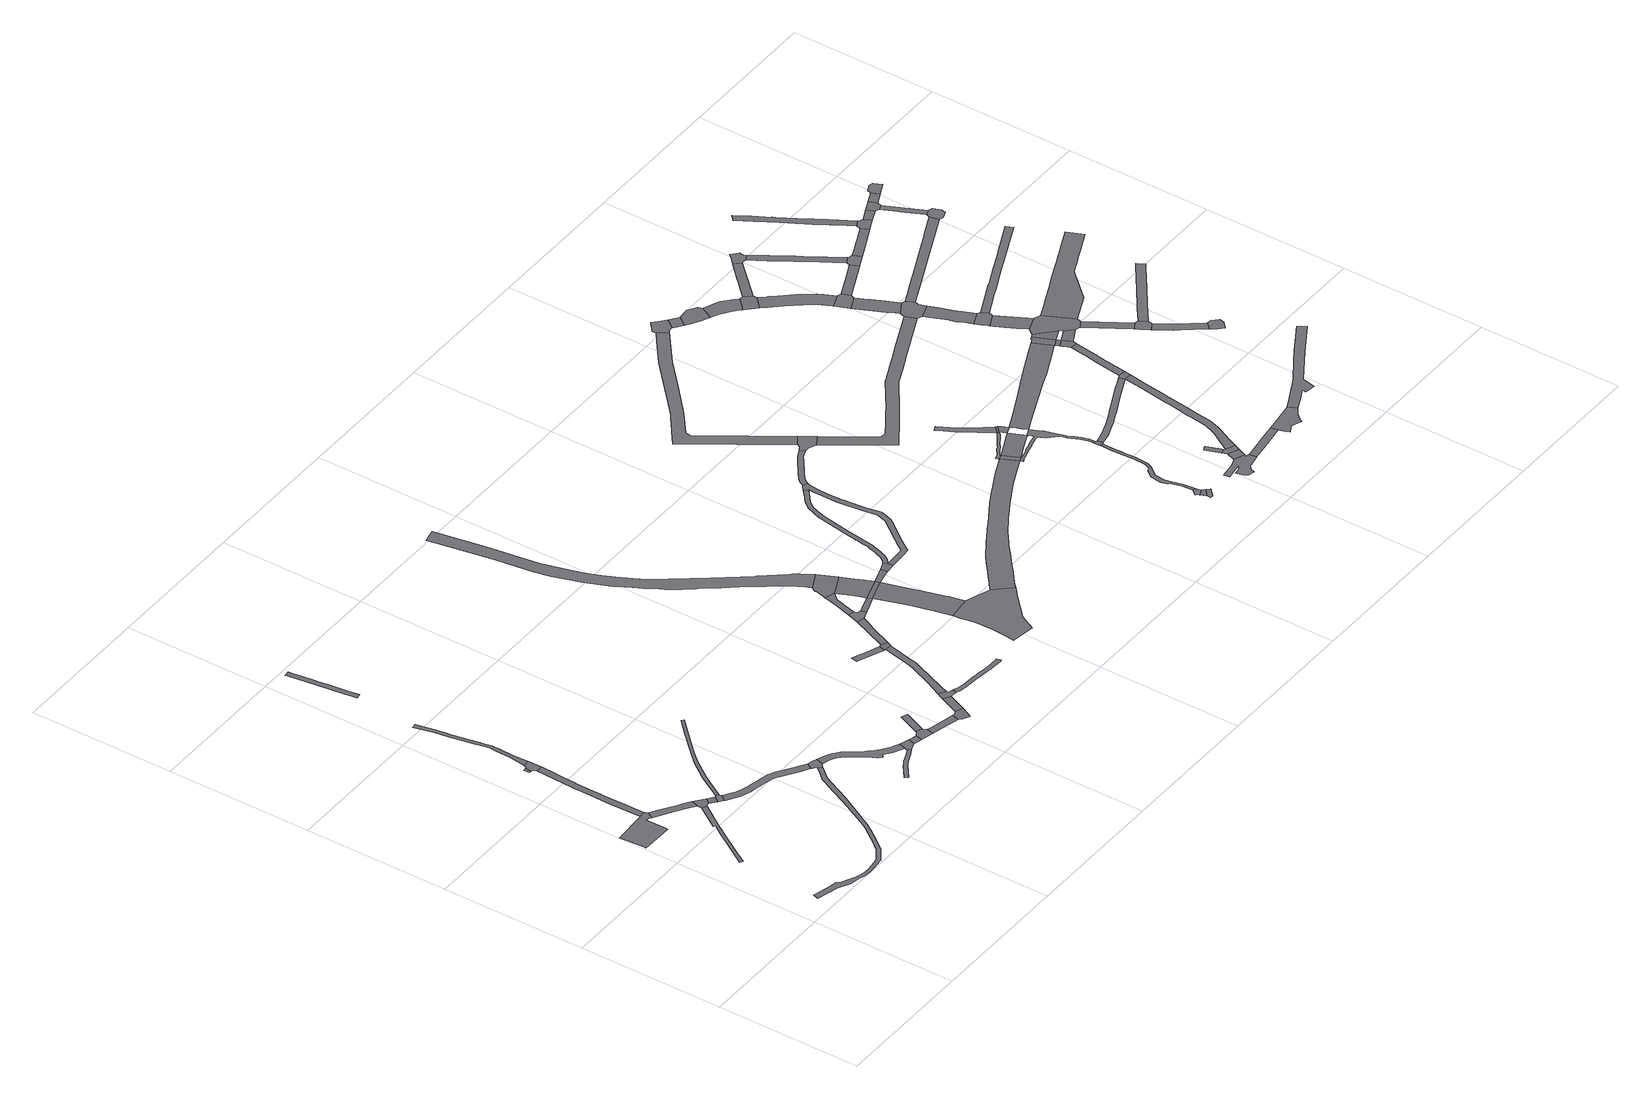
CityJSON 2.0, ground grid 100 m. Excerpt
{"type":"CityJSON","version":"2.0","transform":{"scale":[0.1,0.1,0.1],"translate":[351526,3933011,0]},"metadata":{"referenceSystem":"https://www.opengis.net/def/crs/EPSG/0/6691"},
"CityObjects":{
"road1":{"type":"Road","geometry":[{"type":"MultiSurface","lod":"1","boundaries":[[[0,1,2,3,4,5,6,7,8,9,10,11,12,13,14,15,16,17]]]}]},
"road2":{"type":"Road","attributes":{"RoadStructureAttribute.sectionType":"1"},"geometry":[{"type":"MultiSurface","lod":"1","boundaries":[[[18,19,20,21,22,23,24,25,26,27,28,29,30,31,32]]]}]},
"road3":{"type":"Road","attributes":{"RoadStructureAttribute.sectionType":"1"},"geometry":[{"type":"MultiSurface","lod":"1","boundaries":[[[33,34,35,14,13,36,37,38,39,40,41]]]}]},
"road4":{"type":"Road","attributes":{"RoadStructureAttribute.sectionType":"1"},"geometry":[{"type":"MultiSurface","lod":"1","boundaries":[[[42,43,44,45,46,47,48,49,50,51,52,53,54,55,56,57,58,59,0,17]]]}]},
"road5":{"type":"Road","attributes":{"RoadStructureAttribute.sectionType":"1"},"geometry":[{"type":"MultiSurface","lod":"1","boundaries":[[[60,61,62,63,64,65,66,67,68,69,70,71,72,73,74,75,76,77,78,79,80,81,82,83,84,85,86,87,88,89,90,91,92,93,94,95,96,97,98,99,100,101,102,103,104,105,106,107,108,109,110]]]}]},
"road6":{"type":"Road","attributes":{"RoadStructureAttribute.sectionType":"6"},"geometry":[{"type":"MultiSurface","lod":"1","boundaries":[[[111,112,113,114,115,116,117]]]}]},
"road7":{"type":"Road","geometry":[{"type":"MultiSurface","lod":"1","boundaries":[[[118,119,120,41,40,25,24]]]}]},
"road8":{"type":"Road","geometry":[{"type":"MultiSurface","lod":"1","boundaries":[[[116,121,122,123,124,125,53,52,126,127,128,129,130,131,132,117]]]}]},
"road9":{"type":"Road","attributes":{"RoadStructureAttribute.sectionType":"1"},"geometry":[{"type":"MultiSurface","lod":"1","boundaries":[[[133,120,119,134]]]}]},
"road10":{"type":"Road","geometry":[{"type":"MultiSurface","lod":"1","boundaries":[[[135,136,137,138,139,140,141,142,133,134]]]}]},
"road11":{"type":"Road","attributes":{"RoadStructureAttribute.sectionType":"1"},"geometry":[{"type":"MultiSurface","lod":"1","boundaries":[[[143,144,145,146,147,148,149,150,151,152,129,128,153,154,155,156,157,158,159,160,161,162,163,164,165,166,167]]]}]},
"road12":{"type":"Road","attributes":{"RoadStructureAttribute.sectionType":"1"},"geometry":[{"type":"MultiSurface","lod":"1","boundaries":[[[168,169,170,171,172,173,174,175,176,177,178,179,136,135,180,181,182,183,184,185,186,187,188,189,190,191,192]]]}]},
"road13":{"type":"Road","attributes":{"RoadStructureAttribute.sectionType":"1"},"geometry":[{"type":"MultiSurface","lod":"1","boundaries":[[[193,194,195,196,197,198,199,200,201,202,203,204,205,206,207]]]}]},
"road14":{"type":"Road","attributes":{"RoadStructureAttribute.sectionType":"1"},"geometry":[{"type":"MultiSurface","lod":"1","boundaries":[[[139,208,209,210,211,212,213,214,215,216,217,218,219,220,140]]]}]},
"road15":{"type":"Road","geometry":[{"type":"MultiSurface","lod":"1","boundaries":[[[81,221,222,223,224,225,168,192,226,227,228,82]]]}]},
"road16":{"type":"Road","attributes":{"RoadStructureAttribute.sectionType":"1"},"geometry":[{"type":"MultiSurface","lod":"1","boundaries":[[[229,230,231,232,233,234,235,236,237,238,239,240]]]}]},
"road17":{"type":"Road","attributes":{"RoadStructureAttribute.sectionType":"1"},"geometry":[{"type":"MultiSurface","lod":"1","boundaries":[[[241,242,243,244,245,246,247,248,249,250,251,252,253,254,255,256,257,258,259,260,261,262,224,223,263,264,265,266,267,268,269,270,271,272,273,274,275,276,277,278,279,280,281,282,283,284,285,286,287,288]]]}]},
"road18":{"type":"Road","geometry":[{"type":"MultiSurface","lod":"1","boundaries":[[[240,239,289,290,291,292,293,294,241,288]]]}]},
"road19":{"type":"Road","attributes":{"RoadStructureAttribute.sectionType":"1"},"geometry":[{"type":"MultiSurface","lod":"1","boundaries":[[[295,291,290,296,297,298]]]}]},
"road20":{"type":"Road","geometry":[{"type":"MultiSurface","lod":"1","boundaries":[[[299,300,301,298,297,302,303]]]}]},
"road21":{"type":"Road","attributes":{"RoadStructureAttribute.sectionType":"1"},"geometry":[{"type":"MultiSurface","lod":"1","boundaries":[[[299,304,305,300]]]}]},
"road22":{"type":"Road","attributes":{"RoadStructureAttribute.sectionType":"1"},"geometry":[{"type":"MultiSurface","lod":"1","boundaries":[[[302,306,307,308,309,310,303]]]}]},
"road23":{"type":"Road","geometry":[{"type":"MultiSurface","lod":"1","boundaries":[[[311,312,309,308,313,314,315,316]]]}]},
"road24":{"type":"Road","attributes":{"RoadStructureAttribute.sectionType":"1"},"geometry":[{"type":"MultiSurface","lod":"1","boundaries":[[[317,318,311,316]]]}]},
"road25":{"type":"Road","geometry":[{"type":"MultiSurface","lod":"1","boundaries":[[[317,319,320,321,322,323,324,325,326,318]]]}]},
"road26":{"type":"Road","attributes":{"RoadStructureAttribute.sectionType":"1"},"geometry":[{"type":"MultiSurface","lod":"1","boundaries":[[[327,328,329,330,331,332,333,334,325,324,335,336,337,338,339,340]]]}]},
"road27":{"type":"Road","attributes":{"RoadStructureAttribute.sectionType":"1"},"geometry":[{"type":"MultiSurface","lod":"1","boundaries":[[[341,342,343,344,345]]]}]},
"road28":{"type":"Road","attributes":{"RoadStructureAttribute.sectionType":"1"},"geometry":[{"type":"MultiSurface","lod":"1","boundaries":[[[320,346,347,348,349,350,351,352,353,354,355,356,357,358,359,360,361,321]]]}]},
"road29":{"type":"Road","geometry":[{"type":"MultiSurface","lod":"1","boundaries":[[[362,363,364,341,345,327,340]]]}]},
"road30":{"type":"Road","attributes":{"RoadStructureAttribute.sectionType":"1"},"geometry":[{"type":"MultiSurface","lod":"1","boundaries":[[[365,366,367,368,364,363,369,370,371]]]}]},
"road31":{"type":"Road","geometry":[{"type":"MultiSurface","lod":"1","boundaries":[[[372,373,374,375,365,371,376,377,378]]]}]},
"road32":{"type":"Road","attributes":{"RoadStructureAttribute.sectionType":"1"},"geometry":[{"type":"MultiSurface","lod":"1","boundaries":[[[379,380,381,382,374,373,383,384,385,386,387]]]}]},
"road33":{"type":"Road","attributes":{"function":"3","RoadStructureAttribute.sectionType":"1"},"geometry":[{"type":"MultiSurface","lod":"1","boundaries":[[[388,389,390,391,392,393,394,395,396,397,398,399,400,401,402,403,404,405,406,407,408,409,410,411,412,413,414,415,416,417,418,419,420,421,422,423,424,425,426,427,428,429,430,431,432,433,434,435,436,437,438,439,440,441,442,443,444,445,446,447,448,449,450,451,452,453,454,455,456,457,458]]]}]},
"road34":{"type":"Road","attributes":{"function":"3","RoadStructureAttribute.sectionType":"1"},"geometry":[{"type":"MultiSurface","lod":"1","boundaries":[[[377,459,460,461,462,463,464,465,466,467,468,469,470,471,472,473,474,475,476,460,477,478,479,480,378]]]}]},
"road35":{"type":"Road","geometry":[{"type":"MultiSurface","lod":"1","boundaries":[[[481,431,430,482,483,484,379,387]]]}]},
"road36":{"type":"Road","attributes":{"function":"3","RoadStructureAttribute.sectionType":"1"},"geometry":[{"type":"MultiSurface","lod":"1","boundaries":[[[485,486,487,488,477,489,490,491,492,481,387]]]}]},
"road37":{"type":"Road","geometry":[{"type":"MultiSurface","lod":"1","boundaries":[[[489,477,460,476]]]}]},
"road38":{"type":"Road","geometry":[{"type":"MultiSurface","lod":"1","boundaries":[[[467,466,493,494,495,496,497,498,499,500,501,502,503,504,505]]]}]},
"road39":{"type":"Road","attributes":{"RoadStructureAttribute.sectionType":"1"},"geometry":[{"type":"MultiSurface","lod":"1","boundaries":[[[489,476,506,507,508]]]}]},
"road40":{"type":"Road","geometry":[{"type":"MultiSurface","lod":"1","boundaries":[[[509,510,508,507,511,512]]]}]},
"road41":{"type":"Road","attributes":{"RoadStructureAttribute.sectionType":"1"},"geometry":[{"type":"MultiSurface","lod":"1","boundaries":[[[513,514,515,516,517,518,519,520,521,522,523,524,525,526,527,528,529,530,531,532,533,534,535,536,537,538,539,540,509,512,541,542,543,544,545,546,547,548,549,550,551,552,553,554,555,556]]]}]},
"road42":{"type":"Road","attributes":{"RoadStructureAttribute.sectionType":"1"},"geometry":[{"type":"MultiSurface","lod":"1","boundaries":[[[557,558,559,560,561,562,563,564,565,566,567,568,569,570,571,572,573,574,512,511,575,576,577,578,579,580,581,582,583,584,585,586,587,588,589,590,591,592,593,594,595,596,597,598,513,556]]]}]},
"road43":{"type":"Road","attributes":{"RoadStructureAttribute.sectionType":"1"},"geometry":[{"type":"MultiSurface","lod":"1","boundaries":[[[504,599,600,601,602,603,604,605,606,607,608,609,610,611,612,613,614,615,616,617,618,619,620,621,622,623,624,625,626,627,628,629,630,631,632,633,634,635,636,637,638,505]]]}]},
"road44":{"type":"Road","geometry":[{"type":"MultiSurface","lod":"1","boundaries":[[[639,640,641,642,643,644,645,646,647,648,649,650,651,652,653,654,596,595]]]}]},
"road45":{"type":"Road","geometry":[{"type":"MultiSurface","lod":"1","boundaries":[[[655,656,646,645,657,658,659,660,661,662,663,664,665]]]}]},
"road46":{"type":"Road","attributes":{"RoadStructureAttribute.sectionType":"1"},"geometry":[{"type":"MultiSurface","lod":"1","boundaries":[[[666,667,668,669,670,671,672,673,674,675,676,677,678,665,664,679,680,681,682,683,684,685,686,687,688,689]]]}]},
"road47":{"type":"Road","geometry":[{"type":"MultiSurface","lod":"1","boundaries":[[[618,617,690,691]]]}]},
"road48":{"type":"Road","geometry":[{"type":"MultiSurface","lod":"1","boundaries":[[[692,693,694,695,696,697,698,699]]]}]},
"road49":{"type":"Road","attributes":{"RoadStructureAttribute.sectionType":"1"},"geometry":[{"type":"MultiSurface","lod":"1","boundaries":[[[700,701,702,703,696,695]]]}]},
"road50":{"type":"Road","geometry":[{"type":"MultiSurface","lod":"1","boundaries":[[[703,702,704,705,706]]]}]},
"road51":{"type":"Road","geometry":[{"type":"MultiSurface","lod":"1","boundaries":[[[707,708,709,710,711,712,713,714,715,716,717,718,719,720,721,722,723,724,725,726,727,728,729,730,618,691,731,732,733,734,735,736,737,738,739,740,741,742,743,744,745,746,747,748,749,750,751,752,753]]]}]},
"road52":{"type":"Road","attributes":{"RoadStructureAttribute.sectionType":"1"},"geometry":[{"type":"MultiSurface","lod":"1","boundaries":[[[690,754,755,756,757,758,759,760,761,762,763,764,765,766,767,691]]]}]},
"road53":{"type":"Road","attributes":{"RoadStructureAttribute.sectionType":"1"},"geometry":[{"type":"MultiSurface","lod":"1","boundaries":[[[698,768,769,770,771,772,773,774,775,776,777,778,779,780,781,782,783,784,785,786,787,788,789,790,791,792,793,794,795,796,797,798,799,800,801,802,699]]]}]},
"road54":{"type":"Road","attributes":{"RoadStructureAttribute.sectionType":"1"},"geometry":[{"type":"MultiSurface","lod":"1","boundaries":[[[803,804,805,806,807,808,809,810,811,812,813,814,815,816,817,760,818,819,820,821,822,823,824,825,826,827,828,829,830,831,832,833,834,835,836,837,838,839,840,841,842,843,844,690,617,845,846,847,848,849,850,851,852,853,854,855,856,857,858,859,860,861,862,863,864,865,866,867,868,869,870,871,872,873,874,875,876,877,878,879,880,881,882,883]]]}]},
"road55":{"type":"Road","attributes":{"RoadStructureAttribute.sectionType":"1"},"geometry":[{"type":"MultiSurface","lod":"1","boundaries":[[[884,885,886,887,888,889,890,891,892,893,894,895,896]]]}]},
"road56":{"type":"Road","geometry":[{"type":"MultiSurface","lod":"1","boundaries":[[[897,898,896,895,707,753]]]}]},
"road57":{"type":"Road","attributes":{"RoadStructureAttribute.sectionType":"7"},"geometry":[{"type":"MultiSurface","lod":"1","boundaries":[[[764,899,900,898,897]]]}]},
"road58":{"type":"Road","geometry":[{"type":"MultiSurface","lod":"1","boundaries":[[[901,785,784,902,903,803,883]]]}]},
"road59":{"type":"Road","geometry":[{"type":"MultiSurface","lod":"1","boundaries":[[[904,905,906,907,908,909,910,911,912,913,914,915,916,917,918,919,920,921,922,923,924,925,926]]]}]},
"road60":{"type":"Road","attributes":{"RoadStructureAttribute.sectionType":"1"},"geometry":[{"type":"MultiSurface","lod":"1","boundaries":[[[927,928,929,930,931,932,933,934,935,936,937,938,939,940,941,942,943,944,945,946,947,948,949,950,951,952,953,661,660]]]}]},
"road61":{"type":"Road","attributes":{"RoadStructureAttribute.sectionType":"1"},"geometry":[{"type":"MultiSurface","lod":"1","boundaries":[[[906,954,955,956,907]]]}]},
"road62":{"type":"Road","attributes":{"RoadStructureAttribute.sectionType":"1"},"geometry":[{"type":"MultiSurface","lod":"1","boundaries":[[[957,958,959,960,961,962,963]]]}]},
"road63":{"type":"Road","geometry":[{"type":"MultiSurface","lod":"1","boundaries":[[[956,955,964,965,966,957,963]]]}]},
"road64":{"type":"Road","attributes":{"RoadStructureAttribute.sectionType":"1"},"geometry":[{"type":"MultiSurface","lod":"1","boundaries":[[[967,968,969,970,971,972,973,974,975,903,902,976,977,978,979,980,981,982,983,984,985,986,987,988,989,990,991,992,993,994,995,996,997,998,999,1000,965,964,1001,1002,1003,1004,1005,1006,1007,1008,1009,1010,1011,1012,1013,1014,1015,985,1016]]]}]},
"road65":{"type":"Road","geometry":[{"type":"MultiSurface","lod":"1","boundaries":[[[666,689,1017,1018,1019,1020,1021,1022,1023,1024,1025]]]}]},
"road66":{"type":"Road","attributes":{"RoadStructureAttribute.sectionType":"1"},"geometry":[{"type":"MultiSurface","lod":"1","boundaries":[[[1026,1027,1028,1029,1030,1031,1032,1033,1034,1035,1036,904,926]]]}]},
"road67":{"type":"Road","attributes":{"RoadStructureAttribute.sectionType":"1"},"geometry":[{"type":"MultiSurface","lod":"1","boundaries":[[[1037,1038,1020,1019]]]}]},
"road68":{"type":"Road","attributes":{"RoadStructureAttribute.sectionType":"1"},"geometry":[{"type":"MultiSurface","lod":"1","boundaries":[[[1039,1040,1041,1042,1043,1044,1045,1046,1047,1048,1049,1050,1051,1052,1053,1054,899,1055,1056,1057,1058,1059,1060,1061,815]]]}]},
"road69":{"type":"Road","geometry":[{"type":"MultiSurface","lod":"1","boundaries":[[[1037,1062,1063,1064,1065,1066,1067,1068,1069,1038]]]}]},
"road70":{"type":"Road","attributes":{"RoadStructureAttribute.sectionType":"1"},"geometry":[{"type":"MultiSurface","lod":"1","boundaries":[[[1065,1070,1071,1072,1073,1074,1075,1076,1077,1078,1066]]]}]},
"road71":{"type":"Road","geometry":[{"type":"MultiSurface","lod":"1","boundaries":[[[1079,1080,1081,1082,1031,1030,1083,1084,1085,1086,1087,1088,1089,1090,1091,1092,1093,1094,1095,1096]]]}]},
"road72":{"type":"Road","geometry":[{"type":"MultiSurface","lod":"1","boundaries":[[[1097,1098,1075,1074,1099,1100,1101]]]}]},
"road73":{"type":"Road","geometry":[{"type":"MultiSurface","lod":"1","boundaries":[[[985,1015,1102,1103,1104,1016]]]}]},
"road74":{"type":"Road","attributes":{"RoadStructureAttribute.sectionType":"1"},"geometry":[{"type":"MultiSurface","lod":"1","boundaries":[[[1100,1105,1106,1107,1108,1109,1110,1111,1112,1113,1114,1115,1116,1117,1118,1119,1120,1121,1122,1123,1101]]]}]},
"road75":{"type":"Road","attributes":{"RoadStructureAttribute.sectionType":"1"},"geometry":[{"type":"MultiSurface","lod":"1","boundaries":[[[1103,1124,1125,1126,1127,1128,1129,1130,1131,1132,1133,1134,1135,1104]]]}]},
"road76":{"type":"Road","geometry":[{"type":"MultiSurface","lod":"1","boundaries":[[[1110,1136,1137,1138,1139,1140,1111]]]}]},
"road77":{"type":"Road","geometry":[{"type":"MultiSurface","lod":"1","boundaries":[[[1141,1142,1143,1047,1046,1144,1145]]]}]},
"road78":{"type":"Road","attributes":{"RoadStructureAttribute.sectionType":"1"},"geometry":[{"type":"MultiSurface","lod":"1","boundaries":[[[1097,1146,1147,1148,1149,1150,1151,1152,1153,1154,1155,1156,1098]]]}]},
"road79":{"type":"Road","geometry":[{"type":"MultiSurface","lod":"1","boundaries":[[[1144,1157,1158,1159,1160,1161,1162,1163,1145]]]}]},
"road80":{"type":"Road","attributes":{"RoadStructureAttribute.sectionType":"1"},"geometry":[{"type":"MultiSurface","lod":"1","boundaries":[[[1164,1165,1166,1167,1138,1137,1168,1169,1170]]]}]},
"road81":{"type":"Road","geometry":[{"type":"MultiSurface","lod":"1","boundaries":[[[1159,1171,1172,1173,1130,1129,1174,1160]]]}]},
"road82":{"type":"Road","geometry":[{"type":"MultiSurface","lod":"1","boundaries":[[[941,940,1175,1176,1177,1178,1179,1164,1170]]]}]},
"road83":{"type":"Road","attributes":{"RoadStructureAttribute.sectionType":"1"},"geometry":[{"type":"MultiSurface","lod":"1","boundaries":[[[1180,1181,1182,1183,1141,1145]]]}]},
"road84":{"type":"Road","attributes":{"RoadStructureAttribute.sectionType":"1"},"geometry":[{"type":"MultiSurface","lod":"1","boundaries":[[[1184,1185,1186,1187,1188,1189,1190,1191,1192,1193,1176,1175]]]}]},
"road85":{"type":"Road","geometry":[{"type":"MultiSurface","lod":"1","boundaries":[[[1194,1195,1196,1197,1198,1199,1200,1201,1202,1190,1189]]]}]},
"road86":{"type":"Road","geometry":[{"type":"MultiSurface","lod":"1","boundaries":[[[1203,1204,1205,1160,1174,1206,1207,1208,1209]]]}]},
"road87":{"type":"Road","attributes":{"RoadStructureAttribute.sectionType":"1"},"geometry":[{"type":"MultiSurface","lod":"1","boundaries":[[[1198,1197,1210,1211,1212,1213]]]}]},
"road88":{"type":"Road","geometry":[{"type":"MultiSurface","lod":"1","boundaries":[[[1214,1215,1216,1213,1212,1183,1182,1217,1203,1209,1218,1219]]]}]},
"road89":{"type":"Road","geometry":[{"type":"MultiSurface","lod":"1","boundaries":[[[1220,1221,1222,1153,1152,1223,1224,1225,1226,1227]]]}]},
"road90":{"type":"Road","attributes":{"RoadStructureAttribute.sectionType":"1"},"geometry":[{"type":"MultiSurface","lod":"1","boundaries":[[[1139,1228,1229,1230,1231,1232,1233,1234,1140]]]}]},
"road91":{"type":"Road","attributes":{"RoadStructureAttribute.sectionType":"1"},"geometry":[{"type":"MultiSurface","lod":"1","boundaries":[[[1235,1236,1237,1238,1239,1240,1241,1242,1243,1244,1245,1246,1247,1248,1079,1096]]]}]},
"road92":{"type":"Road","attributes":{"RoadStructureAttribute.sectionType":"1"},"geometry":[{"type":"MultiSurface","lod":"1","boundaries":[[[1218,1249,1250,1251,1252,1253,1219]]]}]},
"road93":{"type":"Road","attributes":{"RoadStructureAttribute.sectionType":"1"},"geometry":[{"type":"MultiSurface","lod":"1","boundaries":[[[1254,1255,1256,1257,1258,1259,1260,1261,1262,1263,1264,1265,1266,1267,1224,1223]]]}]},
"road94":{"type":"Road","geometry":[{"type":"MultiSurface","lod":"1","boundaries":[[[1268,1252,1251,1269,1270,1271,1272,1273]]]}]},
"road95":{"type":"Road","attributes":{"RoadStructureAttribute.sectionType":"1"},"geometry":[{"type":"MultiSurface","lod":"1","boundaries":[[[1274,1275,1276,1277,1272,1271,1278,1279,1280,1281,1282,1283]]]}]},
"road96":{"type":"Road","geometry":[{"type":"MultiSurface","lod":"1","boundaries":[[[1230,1284,1285,1286,1287,1288,1260,1259,1231]]]}]},
"road97":{"type":"Road","geometry":[{"type":"MultiSurface","lod":"1","boundaries":[[[1289,1290,1291,1283,1282,1292,1293]]]}]},
"road98":{"type":"Road","attributes":{"RoadStructureAttribute.sectionType":"1"},"geometry":[{"type":"MultiSurface","lod":"1","boundaries":[[[1294,1295,1296,1297,1298,1299,1300,1301,1302,1303,1304,1305,1306,1307,1179,1178,1308,1309,1310,1311,1312,1313]]]}]},
"road99":{"type":"Road","attributes":{"RoadStructureAttribute.sectionType":"1"},"geometry":[{"type":"MultiSurface","lod":"1","boundaries":[[[1314,1315,1316,1317,1287,1286,1318,1319,1320,1321]]]}]},
"road100":{"type":"Road","attributes":{"RoadStructureAttribute.sectionType":"1"},"geometry":[{"type":"MultiSurface","lod":"1","boundaries":[[[1322,1323,1324,1325,1326,1327,1328,1329,1330,1331,1332,1333,1334,1335,1336,1200,1199]]]}]},
"road101":{"type":"Road","attributes":{"RoadStructureAttribute.sectionType":"1"},"geometry":[{"type":"MultiSurface","lod":"1","boundaries":[[[1337,1338,1339,1340,1341,1342,1343,1344,1345,1268,1273]]]}]},
"road102":{"type":"Road","attributes":{"RoadStructureAttribute.sectionType":"1"},"geometry":[{"type":"MultiSurface","lod":"1","boundaries":[[[1346,1347,1348,1349,1350,1351,1352,1353,1354,1355,1215,1214,1356,1357,1358,1359,1360,1361,1362,1363,1364,1365,1366,1367,1368,1369,1370,1371,1372]]]}]},
"road103":{"type":"Road","attributes":{"RoadStructureAttribute.sectionType":"1"},"geometry":[{"type":"MultiSurface","lod":"1","boundaries":[[[1373,1374,1375,1376,1377,1378,1379,1380,1381,1382,1383,1384,1385,1386,1387,1388,1389,1390,1391,1392,1393,1394,1395,1396]]]}]},
"road104":{"type":"Road","geometry":[{"type":"MultiSurface","lod":"1","boundaries":[[[1320,1397,1398,1399,1400,1385,1384,1321]]]}]},
"road105":{"type":"Road","attributes":{"RoadStructureAttribute.sectionType":"1"},"geometry":[{"type":"MultiSurface","lod":"1","boundaries":[[[1401,1399,1398,1402]]]}]},
"road106":{"type":"Road","geometry":[{"type":"MultiSurface","lod":"1","boundaries":[[[1401,1402,1403,1404,1405,1406]]]}]},
"road107":{"type":"Road","attributes":{"RoadStructureAttribute.sectionType":"1"},"geometry":[{"type":"MultiSurface","lod":"1","boundaries":[[[1407,1408,1409,1410,1411,1412,1413,1404,1403]]]}]},
"road108":{"type":"Road","geometry":[{"type":"MultiSurface","lod":"1","boundaries":[[[1414,1415,1416,1417,1418,1412,1411,1294,1313]]]}]},
"road109":{"type":"Road","attributes":{"RoadStructureAttribute.sectionType":"1"},"geometry":[{"type":"MultiSurface","lod":"1","boundaries":[[[1405,1419,1420,1406]]]}]},
"road110":{"type":"Road","geometry":[{"type":"MultiSurface","lod":"1","boundaries":[[[1421,1422,1420,1419,1423,1424,1425]]]}]}
},
"vertices":[
[249,1442,0],[249,1439,0],[239,1439,0],[8,1423,0],[11,1375,0],[20,1253,0],[20,1238,0],[240,1236,0],[240,1247,0],[241,1377,0],[242,1391,0],[258,1389,0],[259,1389,0],[277,1378,0],[304,1420,0],[303,1423,0],[297,1437,0],[294,1444,0],
[242,688,0],[282,752,0],[293,768,0],[404,944,0],[419,967,0],[450,1011,0],[557,1166,0],[528,1186,0],[443,1063,0],[418,1026,0],[431,1019,0],[408,985,0],[387,955,0],[290,802,0],[225,699,0],
[491,1302,0],[465,1319,0],[353,1392,0],[306,1360,0],[326,1347,0],[405,1298,0],[460,1262,0],[525,1218,0],[546,1267,0],
[293,1465,0],[290,1582,0],[290,1687,0],[290,1759,0],[290,1760,0],[291,1816,0],[292,1932,0],[293,1952,0],[297,2036,0],[300,2096,0],[305,2196,0],[260,2198,0],[247,1934,0],[247,1931,0],[246,1866,0],[245,1759,0],[245,1653,0],[245,1582,0],
[353,74,0],[431,37,0],[437,34,0],[479,27,0],[496,24,0],[540,8,0],[581,4,0],[633,9,0],[708,16,0],[721,17,0],[810,80,0],[859,141,0],[867,150,0],[896,188,0],[929,233,0],[952,269,0],[959,281,0],[1085,511,0],[1093,528,0],[1135,619,0],[1191,732,0],[1262,815,0],[1238,835,0],[1203,794,0],[1165,750,0],[1153,727,0],[1107,632,0],[1056,521,0],[1054,516,0],[957,328,0],[925,270,0],[858,180,0],[854,176,0],[791,100,0],[710,43,0],[683,37,0],[610,29,0],[585,28,0],[574,29,0],[560,30,0],[543,35,0],[506,47,0],[487,57,0],[408,94,0],[402,101,0],[392,112,0],[319,129,0],[303,133,0],[220,154,0],[216,155,0],[202,116,0],
[238,2269,0],[224,2267,0],[220,2267,0],[221,2227,0],[226,2227,0],[236,2226,0],[240,2269,0],
[565,1176,0],[584,1176,0],[614,1215,0],
[238,2226,0],[242,2226,0],[247,2226,0],[255,2216,0],[258,2207,0],[306,2209,0],[303,2285,0],[303,2294,0],[259,2292,0],[255,2281,0],[251,2273,0],[245,2269,0],
[660,1180,0],[630,1141,0],
[662,1116,0],[692,1156,0],[689,1163,0],[689,1170,0],[693,1177,0],[674,1185,0],[668,1182,0],[664,1181,0],
[213,2916,0],[229,2823,0],[243,2738,0],[260,2658,0],[271,2604,0],[281,2555,0],[280,2537,0],[279,2513,0],[275,2438,0],[273,2406,0],[298,2404,0],[304,2512,0],[305,2535,0],[306,2557,0],[298,2595,0],[291,2631,0],[289,2639,0],[272,2723,0],[268,2742,0],[253,2830,0],[249,2855,0],[237,2922,0],[213,3043,0],[212,3054,0],[180,3050,0],
[1238,908,0],[1118,982,0],[1064,1020,0],[1023,1041,0],[1020,1043,0],[950,1058,0],[862,1075,0],[849,1079,0],[812,1089,0],[772,1105,0],[737,1127,0],[698,1152,0],[669,1110,0],[749,1061,0],[796,1042,0],[829,1033,0],[831,1032,0],[851,1027,0],[940,1009,0],[1003,996,0],[1024,984,0],[1038,977,0],[1091,940,0],[1157,899,0],[1211,866,0],
[161,3964,0],[162,3959,0],[166,3930,0],[187,3758,0],[214,3560,0],[220,3524,0],[226,3485,0],[262,3492,0],[249,3565,0],[229,3714,0],[222,3763,0],[219,3790,0],[205,3895,0],[199,3940,0],[196,3969,0],
[723,1227,0],[787,1335,0],[879,1461,0],[946,1534,0],[1080,1673,0],[1083,1675,0],[1165,1755,0],[1151,1769,0],[1098,1718,0],[1068,1690,0],[932,1548,0],[864,1474,0],[770,1346,0],
[1268,822,0],[1277,829,0],[1286,835,0],[1302,888,0],[1285,894,0],[1218,861,0],[1228,854,0],[1240,845,0],
[1659,479,0],[1585,448,0],[1561,434,0],[1550,427,0],[1460,358,0],[1475,338,0],[1564,406,0],[1597,426,0],[1600,427,0],[1670,456,0],[1702,474,0],[1689,496,0],
[1709,563,0],[1691,571,0],[1675,579,0],[1661,586,0],[1648,594,0],[1636,601,0],[1625,609,0],[1613,617,0],[1598,628,0],[1585,640,0],[1571,652,0],[1559,666,0],[1544,682,0],[1532,697,0],[1456,795,0],[1445,808,0],[1436,818,0],[1423,829,0],[1407,842,0],[1387,854,0],[1369,863,0],[1336,878,0],[1303,831,0],[1320,827,0],[1336,822,0],[1351,816,0],[1362,811,0],[1373,804,0],[1382,798,0],[1391,791,0],[1401,782,0],[1409,774,0],[1417,764,0],[1435,740,0],[1444,727,0],[1480,679,0],[1494,652,0],[1523,596,0],[1543,572,0],[1567,589,0],[1581,578,0],[1596,567,0],[1610,558,0],[1622,551,0],[1638,542,0],[1654,533,0],[1671,525,0],[1692,516,0],
[1713,480,0],[1762,494,0],[1774,543,0],[1763,546,0],[1743,552,0],[1726,557,0],
[1780,541,0],[1772,492,0],[1819,480,0],[1831,529,0],
[1904,535,0],[1862,553,0],[1858,542,0],[1906,459,0],[1917,508,0],
[1971,687,0],[1930,705,0],
[1933,453,0],[2069,420,0],[2105,412,0],[2117,460,0],[1944,502,0],
[2157,470,0],[2130,456,0],[2122,391,0],[2170,369,0],[2184,399,0],[2206,448,0],
[2262,573,0],[2214,601,0],
[2281,575,0],[2311,571,0],[2318,600,0],[2300,608,0],[2287,614,0],[2285,626,0],[2237,649,0],[2222,617,0],
[2413,1153,0],[2392,1063,0],[2373,974,0],[2366,943,0],[2356,915,0],[2292,761,0],[2269,717,0],[2266,711,0],[2304,674,0],[2398,899,0],[2410,930,0],[2417,964,0],[2436,1053,0],[2458,1148,0],
[2415,1198,0],[2346,1223,0],[2230,1274,0],[2217,1230,0],[2400,1158,0],
[2352,558,0],[2389,551,0],[2494,543,0],[2501,542,0],[2625,528,0],[2709,523,0],[2724,530,0],[2713,557,0],[2704,554,0],[2628,558,0],[2548,567,0],[2506,572,0],[2497,573,0],[2408,579,0],[2393,580,0],[2359,587,0],
[2465,1162,0],[2473,1182,0],[2432,1200,0],
[2536,1447,0],[2532,1434,0],[2529,1436,0],[2493,1344,0],[2533,1325,0],[2569,1393,0],[2586,1431,0],
[2612,1497,0],[2601,1517,0],[2562,1528,0],[2562,1527,0],[2604,1438,0],[2646,1453,0],[2633,1488,0],
[2616,1735,0],[2609,1710,0],[2605,1683,0],[2593,1639,0],[2610,1551,0],[2628,1616,0],[2643,1672,0],[2680,1711,0],[2684,1716,0],
[1711,4012,0],[1722,3965,0],[1763,3735,0],[1794,3553,0],[1827,3311,0],[1854,3203,0],[1883,3106,0],[1913,3011,0],[1940,2944,0],[1947,2927,0],[1955,2908,0],[1985,2843,0],[1995,2825,0],[2041,2739,0],[2074,2678,0],[2122,2596,0],[2136,2573,0],[2151,2550,0],[2166,2527,0],[2180,2508,0],[2182,2505,0],[2198,2483,0],[2215,2462,0],[2232,2441,0],[2249,2420,0],[2258,2411,0],[2342,2302,0],[2408,2218,0],[2507,2091,0],[2520,2076,0],[2531,2061,0],[2543,2046,0],[2554,2031,0],[2565,2015,0],[2575,1999,0],[2581,1991,0],[2585,1984,0],[2595,1967,0],[2605,1951,0],[2614,1935,0],[2623,1920,0],[2637,1889,0],[2651,1856,0],[2768,1912,0],[2720,1995,0],[2701,2017,0],[2692,2029,0],[2680,2042,0],[2556,2192,0],[2550,2199,0],[2334,2475,0],[2325,2486,0],[2309,2505,0],[2293,2524,0],[2277,2544,0],[2263,2564,0],[2248,2584,0],[2234,2605,0],[2156,2714,0],[2113,2793,0],[2065,2883,0],[2030,2962,0],[2028,2966,0],[2014,3001,0],[1998,3042,0],[1969,3132,0],[1916,3328,0],[1891,3513,0],[1881,3575,0],[1864,3682,0],[1803,4033,0],
[2654,1456,0],[2772,1499,0],[2842,1288,0],[2877,1156,0],[2886,1124,0],[2888,1116,0],[2910,1015,0],[2910,1010,0],[3069,1031,0],[3066,1049,0],[3065,1052,0],[3048,1135,0],[3045,1145,0],[3012,1257,0],[2992,1327,0],[2991,1330,0],[2982,1359,0],[2925,1551,0],[2759,1533,0],[2746,1527,0],[2743,1525,0],[2661,1498,0],
[2828,1783,0],[2634,1822,0],[2640,1821,0],[2623,1759,0],
[2729,1617,0],[2731,1613,0],[2736,1596,0],[2748,1563,0],[2914,1583,0],[2897,1630,0],[2892,1645,0],[2866,1701,0],
[2917,956,0],[2928,906,0],[2934,852,0],[2936,801,0],[2936,737,0],[2933,669,0],[2928,622,0],[2922,575,0],[3082,552,0],[3137,659,0],[3273,788,0],[3347,857,0],[3242,969,0],
[2994,1567,0],[3040,1575,0],[3034,1620,0],
[3086,1641,0],[3079,1637,0],[3106,1580,0],[3103,1617,0],
[3397,2436,0],[3371,2411,0],[3310,2361,0],[3290,2339,0],[3269,2309,0],[3235,2211,0],[3234,2203,0],[3195,1999,0],[3187,1944,0],[3186,1931,0],[3182,1906,0],[3181,1896,0],[3179,1882,0],[3175,1857,0],[3172,1832,0],[3169,1811,0],[3168,1807,0],[3161,1784,0],[3153,1760,0],[3146,1736,0],[3144,1729,0],[3137,1713,0],[3131,1696,0],[3127,1690,0],[3119,1677,0],[3114,1669,0],[3111,1664,0],[3100,1652,0],[3119,1628,0],[3134,1644,0],[3157,1682,0],[3159,1685,0],[3172,1719,0],[3199,1804,0],[3214,1916,0],[3224,1994,0],[3254,2148,0],[3264,2203,0],[3296,2294,0],[3314,2321,0],[3332,2340,0],[3391,2389,0],[3411,2408,0],[3418,2414,0],
[3421,2414,0],[3420,2403,0],[3418,2371,0],[3416,2308,0],[3418,2210,0],[3424,2140,0],[3430,2076,0],[3437,2025,0],[3453,1937,0],[3449,1922,0],[3431,1863,0],[3386,1804,0],[3321,1719,0],[3297,1688,0],[3254,1625,0],[3211,1622,0],[3127,1618,0],[3109,1617,0],[3111,1581,0],[3127,1582,0],[3150,1583,0],[3213,1585,0],[3274,1590,0],[3328,1668,0],[3376,1731,0],[3431,1803,0],[3464,1846,0],[3483,1907,0],[3491,1935,0],[3472,2030,0],[3465,2080,0],[3455,2186,0],[3453,2211,0],[3451,2308,0],[3453,2369,0],[3456,2412,0],[3456,2417,0],[3465,2448,0],[3467,2452,0],[3435,2467,0],[3419,2455,0],[3405,2444,0],
[3385,892,0],[3459,953,0],[3516,1001,0],[3541,1022,0],[3578,1051,0],[3584,1055,0],[3656,1119,0],[3683,1140,0],[3713,1164,0],[3772,1209,0],[3792,1224,0],[3827,1244,0],[3876,1275,0],[3940,1313,0],[3989,1343,0],[4068,1387,0],[4145,1429,0],[4196,1455,0],[4367,1534,0],[4316,1643,0],[4239,1609,0],[4198,1590,0],[4180,1582,0],[4089,1535,0],[4010,1492,0],[3928,1447,0],[3878,1416,0],[3814,1377,0],[3765,1347,0],[3713,1317,0],[3693,1304,0],[3661,1284,0],[3596,1243,0],[3492,1174,0],[3453,1144,0],[3447,1139,0],[3381,1084,0],[3339,1049,0],[3301,1018,0],[3285,1004,0],
[3478,2477,0],[3498,2498,0],[3537,2527,0],[3630,2597,0],[3660,2618,0],[3694,2635,0],[3718,2642,0],[3701,2677,0],[3681,2667,0],[3643,2648,0],[3610,2626,0],[3516,2555,0],[3475,2524,0],[3455,2503,0],[3449,2496,0],[3439,2475,0],
[3730,2694,0],[3707,2680,0],[3734,2642,0],[3755,2642,0],[3761,2639,0],[3802,2624,0],[3872,2663,0],[3850,2693,0],[3824,2733,0],[3806,2760,0],[3739,2716,0],
[4144,4026,0],[4083,3979,0],[3920,3851,0],[3732,3679,0],[3658,3610,0],[3546,3507,0],[3520,3487,0],[3427,3416,0],[3410,3403,0],[3321,3335,0],[3410,3202,0],[3475,3106,0],[3537,3014,0],[3789,2786,0],[3638,3009,0],[3604,3059,0],[3476,3246,0],[3445,3294,0],[3450,3331,0],[3559,3416,0],[3597,3445,0],[3787,3619,0],[3971,3788,0],[4192,3965,0],
[4397,1547,0],[4346,1655,0],
[4726,520,0],[4696,484,0],[4709,469,0],[4712,463,0],[4758,482,0],[4751,490,0],[4748,519,0],[4729,517,0],
[4715,455,0],[4722,439,0],[4729,424,0],[4774,463,0],
[4729,393,0],[4748,393,0],[4795,439,0],
[4510,1800,0],[4503,1793,0],[4499,1789,0],[4486,1780,0],[4474,1771,0],[4472,1769,0],[4462,1761,0],[4457,1758,0],[4443,1751,0],[4438,1747,0],[4434,1744,0],[4426,1738,0],[4414,1729,0],[4402,1719,0],[4398,1716,0],[4384,1712,0],[4379,1708,0],[4366,1699,0],[4359,1693,0],[4354,1690,0],[4342,1681,0],[4336,1677,0],[4307,1666,0],[4314,1648,0],[4344,1661,0],[4349,1665,0],[4361,1674,0],[4374,1683,0],[4382,1689,0],[4386,1692,0],[4391,1696,0],[4403,1702,0],[4410,1706,0],[4422,1715,0],[4430,1722,0],[4434,1725,0],[4446,1734,0],[4450,1737,0],[4451,1737,0],[4464,1744,0],[4469,1747,0],[4482,1756,0],[4488,1761,0],[4494,1765,0],[4507,1774,0],[4511,1777,0],[4522,1790,0],
[4398,1548,0],[4402,1550,0],[4407,1552,0],[4482,1586,0],[4569,1626,0],[4593,1637,0],[4596,1638,0],[4593,1643,0],[4586,1660,0],[4556,1726,0],[4546,1748,0],[4529,1740,0],[4426,1692,0],[4395,1678,0],
[4744,551,0],[4740,601,0],[4719,681,0],[4709,725,0],[4714,768,0],[4718,786,0],[4718,789,0],[4763,846,0],[4768,855,0],[4782,884,0],[4784,889,0],[4790,983,0],[4791,989,0],[4787,1068,0],[4787,1079,0],[4783,1144,0],[4784,1220,0],[4765,1220,0],[4764,1144,0],[4771,984,0],[4767,898,0],[4765,893,0],[4749,857,0],[4747,853,0],[4730,853,0],[4712,830,0],[4709,826,0],[4690,801,0],[4683,771,0],[4678,723,0],[4689,676,0],[4702,676,0],[4706,657,0],[4721,598,0],[4728,525,0],
[4781,1270,0],[4780,1298,0],[4777,1315,0],[4775,1321,0],[4765,1358,0],[4746,1401,0],[4728,1442,0],[4725,1451,0],[4710,1500,0],[4686,1581,0],[4668,1619,0],[4667,1621,0],[4648,1663,0],[4626,1652,0],[4605,1643,0],[4610,1606,0],[4614,1598,0],[4611,1597,0],[4596,1594,0],[4590,1593,0],[4589,1592,0],[4574,1589,0],[4559,1586,0],[4544,1583,0],[4536,1581,0],[4525,1576,0],[4520,1574,0],[4505,1571,0],[4489,1567,0],[4474,1563,0],[4469,1562,0],[4455,1555,0],[4449,1554,0],[4434,1551,0],[4427,1549,0],[4413,1545,0],[4412,1545,0],[4406,1544,0],[4403,1543,0],[4400,1542,0],[4399,1542,0],[4399,1543,0],[4368,1531,0],[4374,1518,0],[4377,1512,0],[4390,1519,0],[4403,1526,0],[4406,1527,0],[4407,1527,0],[4420,1529,0],[4421,1529,0],[4435,1533,0],[4441,1535,0],[4456,1539,0],[4462,1540,0],[4476,1547,0],[4482,1549,0],[4497,1552,0],[4512,1555,0],[4528,1559,0],[4533,1560,0],[4542,1565,0],[4551,1567,0],[4566,1570,0],[4581,1573,0],[4589,1575,0],[4596,1576,0],[4603,1578,0],[4614,1579,0],[4616,1580,0],[4624,1560,0],[4641,1533,0],[4677,1494,0],[4702,1464,0],[4710,1438,0],[4713,1428,0],[4748,1353,0],[4760,1307,0],[4763,1294,0],[4763,1283,0],[4763,1270,0],
[4509,1894,0],[4486,1920,0],[4471,1943,0],[4418,2025,0],[4413,2032,0],[4355,2141,0],[4319,2122,0],[4328,2105,0],[4379,2011,0],[4452,1898,0],[4460,1887,0],[4513,1804,0],[4556,1843,0],
[4525,1795,0],[4566,1832,0],
[4599,1772,0],[4578,1818,0],
[4765,1223,0],[4798,1223,0],[4789,1262,0],
[5201,440,0],[5176,448,0],[5181,459,0],[5110,490,0],[5083,476,0],[5068,472,0],[5049,467,0],[5016,463,0],[4951,452,0],[4956,413,0],[5076,432,0],[5054,414,0],[5051,413,0],[5040,411,0],[5010,405,0],[5020,354,0],[5039,332,0],[5039,331,0],[5078,319,0],[5082,330,0],[5084,340,0],[5107,370,0],[5206,390,0],
[3852,2551,0],[3872,2522,0],[3936,2429,0],[3979,2367,0],[4082,2217,0],[4151,2264,0],[4206,2301,0],[4239,2323,0],[4329,2385,0],[4371,2413,0],[4584,2564,0],[4696,2615,0],[4827,2675,0],[5150,2822,0],[5120,2897,0],[5061,2870,0],[4851,2774,0],[4746,2726,0],[4706,2708,0],[4565,2644,0],[4545,2635,0],[4325,2478,0],[4300,2461,0],[4207,2400,0],[4123,2342,0],[4118,2343,0],[4086,2349,0],
[5194,487,0],[5206,516,0],[5133,549,0],
[5152,596,0],[5149,607,0],[5116,703,0],[5113,702,0],[5081,688,0],[5101,637,0],[5120,585,0],
[5225,559,0],[5161,586,0],[5153,596,0],
[5321,1486,0],[5268,1462,0],[5211,1436,0],[5062,1362,0],[5056,1359,0],[4974,1320,0],[4918,1299,0],[4861,1278,0],[4836,1273,0],[4856,1236,0],[4872,1240,0],[4886,1245,0],[4932,1262,0],[4989,1284,0],[5053,1314,0],[5079,1326,0],[5228,1400,0],[5303,1434,0],[5380,1469,0],[5368,1382,0],[5367,1379,0],[5331,1145,0],[5326,1108,0],[5311,1012,0],[5307,987,0],[5303,960,0],[5300,937,0],[5298,926,0],[5295,906,0],[5288,851,0],[5281,810,0],[5258,749,0],[5248,726,0],[5229,696,0],[5242,597,0],[5251,619,0],[5298,716,0],[5302,725,0],[5311,746,0],[5319,768,0],[5329,795,0],[5332,813,0],[5336,829,0],[5349,925,0],[5360,1000,0],[5383,1157,0],[5391,1211,0],[5411,1348,0],[5428,1462,0],[5363,1505,0],
[4204,3974,0],[4226,3976,0],[4241,3977,0],[4289,4042,0],[4259,4065,0],[4231,4089,0],[4227,4093,0],[4208,4111,0],[4144,4056,0],
[5210,391,0],[5229,394,0],[5300,405,0],[5347,412,0],[5494,434,0],[5487,483,0],[5442,476,0],[5441,476,0],[5335,460,0],[5316,458,0],[5211,442,0],
[4302,3931,0],[4351,3996,0],
[4701,1687,0],[4791,1728,0],[4903,1779,0],[5073,1851,0],[5140,1878,0],[5333,1968,0],[5370,1985,0],[5403,2000,0],[5344,2127,0],[5286,2100,0],[5091,2010,0],[4982,1955,0],[4862,1894,0],[4707,1822,0],[4615,1780,0],[4605,1775,0],[4603,1762,0],[4608,1752,0],[4609,1750,0],[4619,1728,0],[4625,1715,0],[4632,1699,0],[4638,1685,0],
[4342,3901,0],[4394,3874,0],[4446,3849,0],[4453,3845,0],[4499,3934,0],[4489,3964,0],[4425,4003,0],[4424,4001,0],
[4505,3819,0],[4560,3782,0],[4586,3762,0],[4612,3741,0],[4624,3730,0],[4698,3803,0],[4675,3827,0],[4614,3883,0],[4603,3888,0],
[5707,515,0],[5665,508,0],[5614,501,0],[5571,495,0],[5509,389,0],[5521,366,0],[5573,392,0],[5644,367,0],[5653,388,0],[5658,386,0],[5666,406,0],[5671,404,0],[5679,414,0],[5691,427,0],[5701,435,0],[5714,444,0],[5729,453,0],[5736,457,0],
[4769,3756,0],[4728,3801,0],[4660,3693,0],[4694,3658,0],[4769,3726,0],
[5429,1468,0],[5435,1509,0],[5386,1516,0],
[4728,3622,0],[4774,3572,0],[4797,3545,0],[4869,3460,0],[4917,3393,0],[4964,3304,0],[5058,3342,0],[5020,3416,0],[5008,3438,0],[5001,3450,0],[4967,3497,0],[4965,3500,0],[4944,3528,0],[4929,3546,0],[4926,3550,0],[4855,3632,0],[4819,3672,0],[4816,3675,0],[4812,3679,0],
[5451,1619,0],[5452,1630,0],[5456,1656,0],[5457,1662,0],[5470,1747,0],[5493,1898,0],[5444,1906,0],[5429,1800,0],[5428,1793,0],[5427,1786,0],[5420,1740,0],[5416,1714,0],
[4972,3286,0],[5005,3206,0],[5097,3247,0],[5107,3275,0],[5087,3332,0],
[5394,2159,0],[5377,2152,0],[5380,2144,0],[5404,1999,0],[5453,2023,0],
[4787,3772,0],[4827,3814,0],[4883,3873,0],[4890,3879,0],[4951,3943,0],[4965,3958,0],[4996,3990,0],[4955,4031,0],[4929,4005,0],[4846,3923,0],[4838,3914,0],
[5406,1994,0],[5408,1991,0],[5417,1971,0],[5467,1994,0],[5466,1995,0],[5458,2012,0],[5453,2022,0],
[5218,2986,0],[5178,3076,0],[5140,3158,0],[5135,3169,0],[5096,3007,0],[5107,2984,0],[5131,2933,0],
[5418,1968,0],[5424,1955,0],[5436,1924,0],[5498,1930,0],
[5183,2808,0],[5281,2845,0],[5263,2895,0],[5275,2923,0],[5246,2976,0],
[5505,2046,0],[5520,2053,0],[5533,2058,0],[5416,2169,0],
[5228,2701,0],[5246,2656,0],[5248,2650,0],[5259,2607,0],[5280,2564,0],[5299,2515,0],[5394,2559,0],[5359,2642,0],[5339,2690,0],[5304,2785,0],
[5317,2474,0],[5322,2463,0],[5335,2434,0],[5338,2427,0],[5429,2470,0],[5438,2498,0],[5417,2544,0],[5413,2542,0],[5395,2557,0],
[5550,2034,0],[5518,2019,0],[5504,2012,0],[5517,1940,0],[5521,1942,0],[5598,1982,0],[5603,1984,0],
[5378,2343,0],[5412,2277,0],[5449,2215,0],[5547,2248,0],
[5692,2034,0],[5595,2231,0],[5555,2245,0],[5538,2057,0],[5632,1975,0],[5685,2004,0],
[5021,4097,0],[5010,4086,0],[4996,4071,0],[5029,3987,0],[5069,4013,0],[5060,4027,0],[5063,4052,0],[5064,4056,0],
[5308,3367,0],[5353,3387,0],[5371,3396,0],[5346,3451,0],[5340,3448,0],[5266,3413,0],[5192,3379,0],
[5808,492,0],[5898,537,0],[5892,508,0],[5964,495,0],[5985,587,0],[5985,590,0],[6201,730,0],[6418,861,0],[6382,914,0],[6183,793,0],[6100,739,0],[5955,645,0],[5925,626,0],[5783,553,0],
[5641,1961,0],[5748,1790,0],[5804,1698,0],[5854,1729,0],[5740,1915,0],
[5100,3875,0],[5142,3809,0],[5185,3742,0],[5188,3738,0],[5225,3681,0],[5353,3476,0],[5396,3504,0],[5330,3606,0],[5277,3688,0],[5229,3767,0],[5222,3778,0],[5217,3786,0],[5144,3900,0],[5101,3964,0],
[5885,1725,0],[5823,1666,0],[5824,1664,0],[5859,1609,0],[5910,1642,0],[5915,1671,0],
[6043,1451,0],[6006,1499,0],[6003,1503,0],[5974,1540,0],[5930,1497,0],[5931,1496,0],[5957,1464,0],[6002,1405,0],[6062,1329,0],[6105,1372,0],
[5398,3408,0],[5401,3409,0],[5457,3435,0],[5428,3489,0],[5402,3496,0],
[6168,1298,0],[6171,1330,0],[6136,1366,0],[6091,1290,0],[6124,1256,0],
[5997,3321,0],[5840,3250,0],[5833,3246,0],[5725,3197,0],[5662,3167,0],[5618,3147,0],[5597,3137,0],[5538,3110,0],[5535,3109,0],[5464,3076,0],[5436,3063,0],[5403,3048,0],[5376,3036,0],[5333,3016,0],[5422,2991,0],[5580,3063,0],[5642,3092,0],[5778,3154,0],[5994,3253,0],[6012,3261,0],
[5593,3563,0],[5567,3550,0],[5545,3541,0],[5481,3512,0],[5500,3455,0],[5582,3494,0],[5696,3547,0],[5669,3599,0],
[5573,2562,0],[5594,2572,0],[5643,2594,0],[5706,2623,0],[5709,2625,0],[5827,2679,0],[5896,2711,0],[5898,2712,0],[6201,2849,0],[6180,2895,0],[5947,2789,0],[5920,2776,0],[5806,2724,0],[5675,2664,0],[5659,2657,0],
[6048,1770,0],[6170,1859,0],[6331,1977,0],[6363,2001,0],[6333,2052,0],[6200,1955,0],[6195,1952,0],[6147,1916,0],[5986,1799,0],
[6206,2510,0],[6203,2509,0],[6066,2447,0],[6026,2429,0],[6022,2427,0],[5952,2395,0],[5835,2340,0],[5833,2339,0],[5716,2286,0],[5689,2273,0],[5881,2119,0],[5991,2238,0],[5993,2240,0],[6008,2256,0],[6036,2287,0],[6056,2308,0],[6062,2311,0],[6079,2319,0],[6081,2320,0],[6118,2337,0],[6202,2376,0],[6217,2383,0],[6229,2388,0],[6323,2431,0],[6332,2435,0],[6390,2462,0],[6340,2572,0],
[5363,4162,0],[5377,4138,0],[5407,4089,0],[5413,4078,0],[5419,4069,0],[5493,3942,0],[5496,3937,0],[5545,3853,0],[5596,3766,0],[5599,3762,0],[5618,3731,0],[5679,3629,0],[5721,3654,0],[5630,3808,0],[5629,3809,0],[5588,3879,0],[5571,3906,0],[5535,3967,0],[5470,4078,0],[5461,4093,0],[5458,4097,0],[5396,4206,0],[5338,4303,0],[5302,4267,0],
[5702,3550,0],[5778,3585,0],[5754,3636,0],[5726,3645,0],
[5836,3674,0],[5860,3621,0],
[5887,3611,0],[5925,3625,0],[5935,3655,0],[5911,3708,0],
[5936,3505,0],[5944,3489,0],[5948,3479,0],[5954,3466,0],[6008,3348,0],[6045,3363,0],[5984,3496,0],
[6040,3251,0],[6087,3270,0],[6097,3300,0],[6075,3356,0],[6072,3355,0],
[6014,3691,0],[5990,3744,0],
[6043,3793,0],[5998,3773,0],[6047,3706,0],[6096,3729,0],[6070,3784,0]
]}
